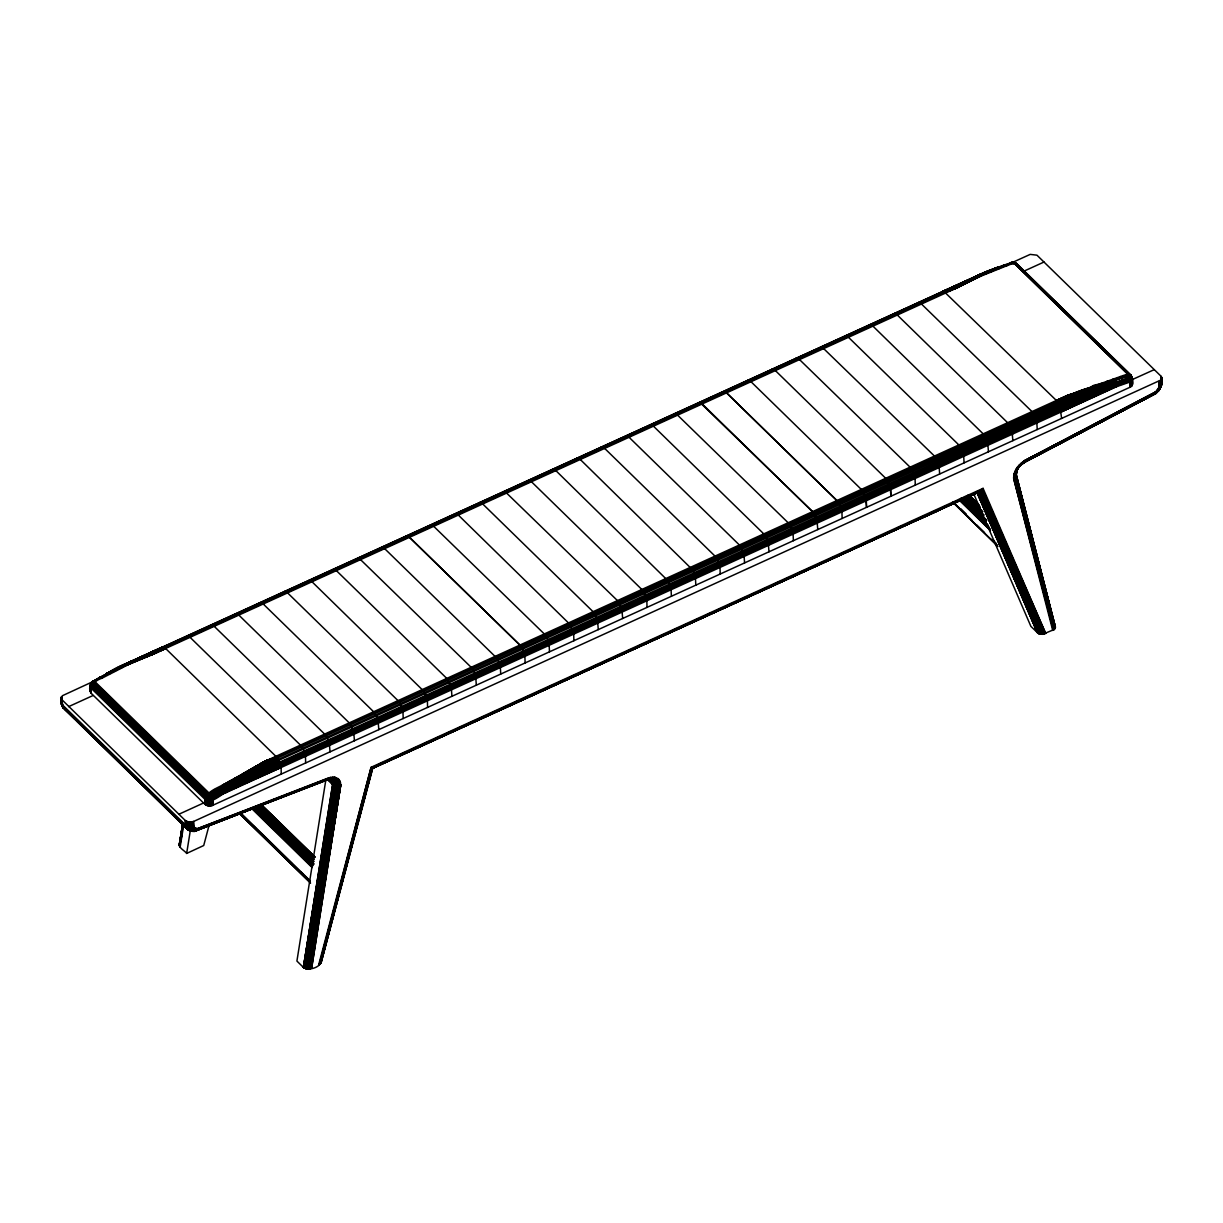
<?xml version="1.0" encoding="UTF-8"?>
<svg xmlns="http://www.w3.org/2000/svg" width="1223" height="1223" viewBox="0 0 1223 1223"><rect width="100%" height="100%" fill="white"/><g stroke="black" fill="none" stroke-linecap="round" stroke-linejoin="round"><path stroke-width="1.5" d="M1117.853 363.537L1131.81 377.25L1132.376 384.802L1131.994 377.632L1127.254 374.574L1130.434 375.415L1132.208 377.724L1131.978 380.2L1129.731 382.111L1116.477 386.728L226.026 792.626C219.574 794.904 212.022 804.474 204.73 799.108L91.236 688.304L91.771 684.804L95.18 681.868C90.319 683.015 88.744 689.726 91.389 693.487L204.898 804.306L207.727 805.743L212.206 805.56L1129.884 387.309C1134.363 385.199 1133.171 378.304 1130.74 374.941L1016.802 263.725L1013.515 262.349L980.831 275.634L957.257 287.619L945.348 292.159L165.013 647.869L162.369 647.12L128.904 662.377L984.851 272.332L1004.373 264.887L1006.804 265.773C1009.388 265.116 1017.032 260.377 1017.857 265.911L1027.32 275.144M320.93 960.055C322.153 967.148 308.746 971.307 303.411 967.408L332.656 784.738C329.094 774.251 334.124 785.976 339.153 779.586L334.827 777.155L328.941 777.767L197.514 828.628L193.846 827.207L193.479 821.52L1160.979 379.986L1161.697 377.632L1160.749 375.95L1036.951 255.179L1030.209 254.384L1006.819 264.994M1015.961 469.403L1024.767 461.224L1155.704 392.507L1159.801 387.034L1159.114 381.347L1159.236 386.468L1161.468 384.893L1161.361 379.436L1161.483 383.839L1155.613 391.91L1024.706 460.628C1018.346 464.495 1012.613 471.711 1013.821 479.554M1161.819 383.823L1161.728 378.243L1161.468 384.893L1161.514 377.036L1161.804 382.035M61.731 699.51L61.517 696.789L61.333 702.98L61.364 699.174L185.361 820.572L189.076 822.162L193.479 821.52L193.662 826.595L189.305 827.619L185.606 826.198L61.914 705.35L61.15 697.981L62.404 695.719L96.755 679.835M206.137 805.177L206.137 798.436L209.011 792.993L206.779 799.567L207.727 805.743L208.919 792.901L94.89 681.608L90.624 684.039L90.441 691.805L90.288 686.623L90.792 687.785M1012.262 263.648L1012.399 262.318L1013.164 263.618M1132.208 377.724L1132.131 385.398L1131.887 378.213L1127.163 374.467L1130.083 374.605L1131.367 376.73M1158.838 387.997L1160.887 386.468L1161.361 379.436M1132.131 385.398L1132.131 377.815M90.41 691.209C87.995 688.855 92.138 678.077 94.614 682.48L208.124 793.299L209.362 793.375L209.53 805.942L208.491 800.698L208.843 792.825L204.944 797.61L204.898 804.306M1116.477 386.728L1102.81 388.318L1067.633 395.442L1116.477 386.728L1115.789 382.539L1113.603 378.962L1067.679 395.381L1116.492 385.964L1129.777 381.347L1132.131 378.916M1161.621 378.84L1161.483 383.839L1161.728 378.243M111.018 671.977C127.421 660.038 147.876 657.24 165.747 648.542L127.085 663.646L106.004 674.347L126.321 663.554L164.983 647.884L277.545 757.97L1057.864 402.275L1071.195 394.907L276.795 757.006L264.841 761.379L209.882 794.002L212.206 805.56L211.778 797.06L209.362 793.375L264.871 761.348L1067.541 395.381M209.072 825.342L203.721 845.521L186.66 853.425C184.933 850.612 176.311 846.897 180.362 842.616M973.63 493.633L1030.897 626.375L1037.991 633.193L1042.623 634.309L1054.257 629.463L1055.388 627.567L1054.455 625.045M1123.111 384.374L1122.469 380.17L1120.299 376.577L1113.603 378.962M1128.003 374.742L1131.275 379.298L1131.749 385.948L1131.642 378.763L1127.728 374.1L1014.219 263.281L1012.292 262.7M1131.749 385.948L1131.978 380.2M988.077 271.644L975.419 276.505L134.377 660.084C204.119 635.761 96.984 673.72 92.184 683.275L90.38 685.4L90.517 690.598L90.624 684.039M1055.388 627.567L1015.671 472.904L1016.084 475.288L1013.592 477.826L1013.898 479.508L1053.462 630.044L1014.784 478.835L1015.396 473.332L1018.407 466.636M1014.937 476.97L1054.257 629.463L1015.625 477.872L1054.623 629.081L1015.809 477.597L1017.521 467.996L1014.8 473.561L1013.898 479.508L1052.728 630.441M1015.793 473.974L1015.992 470.289L1016.145 473.805L1013.668 475.823M1054.899 625.564L1015.9 475.334L1055.189 628.24L1016.16 476.832L1016.221 472.72M194.549 828.17L190.803 830.295L187.364 829.316L63.321 708.148L61.685 699.739L61.609 704.769L61.181 698.578L61.425 704.142L61.15 697.981L62.725 707.108L185.957 827.421L189.611 828.674L193.846 827.207M1013.898 479.508L1015.365 478.224L1017.75 468.409M194.136 827.742L190.971 829.423L187.104 828.919L186.171 826.656L186.599 821.443C183.985 828.338 193.876 835.554 197.514 828.659L328.849 778.455C334.338 775.734 341.507 780.228 339.856 786.588L309.908 968.815L339 786.679C340.498 780.641 334.017 776.88 328.788 778.715L197.163 829.913L194.595 830.035L192.011 827.298L192.668 821.825L191.935 826.458L185.56 825.036L62.19 704.586L61.517 696.789M1158.471 388.776L1159.572 388.822L1160.398 386.789L1160.474 380.506L1161.086 385.367M1127.973 375.507L1129.609 379.65L1129.884 387.309L1130.342 381.01L1127.499 374.849L1069.59 395.243L1128.554 375.767L1128.798 374.498L1014.968 263.205C1004.465 263.602 1016.94 260.453 1011.36 263.786M91.542 683.733L93.376 680.951L93.223 683.733L207.879 795.225L210.891 795.454L224.191 787.964L264.887 761.394L276.765 757.006L262.716 763.427L225.888 791.938L212.695 799.383L206.779 799.567L91.282 687.571L90.899 684.513L94.997 681.7L91.343 683.382L90.517 684.62L91.435 686.806L204.944 797.61C224.894 802.533 247.382 769.389 264.871 761.425L276.765 757.006C252.809 766.133 234.082 784.692 211.365 796.249L212.16 797.87L225.399 790.394L264.871 761.425L276.765 757.006L263.771 762.449L245.609 774.281L223.167 784.753C215.462 788.927 202.085 793.207 205.464 804.765M197.514 828.659C197.423 832.45 191.155 830.555 191.124 827.512L191.812 822.055L191.033 826.595L190.91 822.177L190.207 827.619L190.971 829.423L194.396 831.059L196.292 828.766M190.91 822.177L191.124 827.512M1131.565 380.781L1131.229 386.468L1130.969 380.567L1128.554 375.767M331.326 779.8L334.353 781.497L335.408 786.251L306.27 968.815L336.371 785.12L334.307 780.641L329.415 779.693L332.641 779.418L334.827 777.155M1159.098 387.217L1161.254 386.086L1161.514 377.036L1161.575 385.184L1160.505 387.599M192.821 830.876L193.937 831.35L328.574 779.265C333.466 777.446 339.505 781.1 338.098 786.695L309.006 968.952L338.633 786.71L339.107 785.028L340.774 784.509L339.153 779.586M340.774 784.509L311.605 968.264L340.774 784.509L310.688 968.631L340.575 786.435L334.032 785.686L327.397 779.601M1017.857 468.761L1016.542 469.494M90.869 683.474L93.284 680.966L90.685 684.116L90.945 692.967M1161.712 381.607L1161.605 382.707L1161.208 376.47L1161.789 383.258L1161.697 377.632M90.349 685.904L90.319 685.293M1161.254 386.086L1161.835 382.906M1131.046 381.301L1130.602 386.911L1129.777 381.347M1159.954 386.162L1159.847 380.949L1159.312 385.749M1157.998 389.541C1160.933 391.742 1160.352 383.518 1161.04 386.988M1127.851 374.253L1013.347 262.517L1014.952 263.816M187.593 827.329L188.189 822.009L188.434 827.528C187.44 832.802 198.065 830.814 195.527 830.998L196.72 830.631M338.633 786.71L309.679 968.876L339.979 784.814L310.795 968.585M1158.838 388.272L1159.45 389.082L1155.032 393.867L1024.033 462.661C1020.655 463.456 1024.874 464.908 1024.706 460.658L1155.704 392.476C1155.674 390.198 1157.615 393.668 1155.475 393.653L1021.924 463.135M62.281 706.573L61.318 702.124M1055.403 627.338L1015.977 473.469L1015.365 478.224M209.408 800.759L210.448 805.911L209.882 794.002M325.899 779.708L329.094 779.754L330.929 777.247L197.377 829.316C192.76 830.845 191.537 824.608 193.479 821.52M61.379 703.5L61.257 697.37M179.353 844.176L182.9 822.941L179.368 845.888M179.827 843.228L182.823 824.44M180.973 838.871L181.57 835.11M338.205 785.151L308.074 968.998L337.196 786.634L338.205 785.151L308.655 968.998L339.107 785.028L337.288 785.181L336.677 786.572L307.615 968.998L337.196 786.634C338.633 780.763 331.662 777.446 326.969 780.182M179.215 845.231L182.747 823.201M179.261 845.399L182.884 822.865M179.735 846.561L183.297 823.92M180.163 847.096L183.786 824.485M186.66 853.425L190.574 828.934M325.792 780.228L296.914 961.064L303.411 967.408L333.16 785.151M303.411 967.408L332.58 784.677L328.758 779.663M333.237 785.212L303.977 967.867L333.237 785.212L332.748 781.742L330.883 779.693M304.665 968.264L334.032 785.686L332.839 781.191L330.516 779.617L326.831 780.136L329.094 779.754L328.054 779.846M327.412 779.372L334.659 784.707L334.812 786.053L305.643 968.662L335.408 786.251L333.573 781.405L330.042 779.617M334.812 786.053L305.429 968.585L334.582 785.946L304.787 968.341L333.925 785.64L333.894 784.386L333.925 785.64L333.222 783.989L332.656 784.738M306.27 968.815L335.668 786.343L335.499 784.967L334.032 785.686M336.677 786.572L307.156 968.952L336.294 786.481L335.499 784.967M308.074 968.998L337.716 786.695M309.908 968.815L339.979 784.814M1014.112 473.729L1016.237 472.674L1017.032 469.861M113.051 670.403L126.871 663.554L165.747 648.542L154.434 653.571L957.303 287.711M283.033 593.843L283.186 593.002M478.132 504.9L479.951 502.5M502.5 493.802L503.31 491.784L504.977 491.478M770.75 371.517L771.56 369.514M795.133 360.403L795.944 358.4M90.961 683.428L91.725 686.011L204.944 797.61M1016.466 472.246L1016.328 470.809M1006.804 265.773L977.88 277.361L975.419 276.505L957.242 287.65L963.311 283.201L164.279 647.38L150.933 654.305L154.495 653.632L128.293 664.639L101.983 678.215L100.21 677.129L91.251 682.954L91.114 687.723M154.419 653.648L120.297 666.642L99.384 678.046L120.848 666.902L154.495 653.617L164.983 647.884L152.523 653.846L154.495 653.632L130.02 661.918L115.742 669.18L119.258 667.758M211.931 798.787L211.778 797.06L205.632 796.035L92.122 685.216L91.74 682.465M323.805 948.987L322.352 954.506L323.835 949.017M341.064 885.131L321.252 960.667L371.914 769.557L321.374 961.202M342.027 881.462L343.48 875.928M344.458 872.259L345.91 866.725M346.873 863.056L348.326 857.537M349.304 853.853L353.172 839.131M354.135 835.447L358.018 820.725M358.981 817.04L361.886 806.003M318.607 965.023L371.089 767.31L983.078 488.344L1045.741 633.575L982.482 489.231L1043.999 634.125L981.824 490.026L371.823 767.815L319.356 964.611L371.089 767.31L372.786 768.319L980.403 491.294L1041.553 634.309M329.675 926.988L331.127 921.485M332.106 917.816L333.558 912.297M334.536 908.628L336.004 903.124M336.967 899.455L338.435 893.952M339.398 890.283L340.865 884.779M341.844 881.095L343.296 875.592M350.604 848.059L352.056 842.555M355.465 829.714L356.933 824.21M360.326 811.353L361.794 805.85M320.548 963.602L372.618 767.968L979.547 491.738L1040.269 634.11L978.92 491.921L372.77 768.212L321.175 962.684M320.961 963.036L372.404 767.723M320.212 963.984L372.342 768.151L981.35 490.561L983.078 488.344M372.419 768.197L319.478 964.55M225.399 790.394L226.026 792.626L238.21 783.087L280.021 762.755L277.529 757.985L259.887 765.491L250.318 773.272L225.598 788.086L224.191 787.964L222.678 785.854L223.167 784.753L234.923 778.149L237.981 782.537L232.401 786.924L225.399 790.394L225.047 789.584L252.733 769.848L253.421 770.78L278.905 760.232L1087.813 391.513L1059.867 405.761L1061.61 418.434M195.634 828.69L192.668 831.181L190.115 829.561L189.305 827.619L189.993 822.223L190.528 826.626M1024.706 460.658L1020.028 466.085L1018.942 465.321M210.891 795.454L209.378 796.402L206.137 795.271L92.627 684.452L92.566 681.547L100.21 677.129M1010.58 263.465L1012.476 262.334M1160.841 387.324L1161.529 384.695M61.609 704.769L61.364 699.174L61.914 705.35L62.128 700.259M61.486 702.828L61.486 701.528M161.253 648.587L943.896 291.395L1056.366 400.471L1059.867 405.761L1092.353 390.672C1085.198 381.821 1111.478 385.214 1115.437 381.698C1125.252 382.035 1139.225 369.285 1120.299 376.577M185.636 637.473L187.333 635.884L190.161 637.412L300.415 745.067L303.916 750.356L305.46 756.426M356.336 559.66L358.033 558.07M380.72 548.546L383.044 547.048M405.103 537.432L406.235 535.949L408.864 536.714M600.203 448.489L601.334 447.006L603.963 447.771M624.586 437.375L626.283 435.785L629.111 437.33L739.365 544.969L743.783 552.811L744.608 562.932M648.985 426.261L649.642 425.084M673.369 415.147L675.05 413.557M697.752 404.033L700.076 402.535M868.712 325.547L869.568 324.737M892.821 315.106L894.517 313.516L897.346 315.06L1007.599 422.699L1012.017 430.542L1012.843 440.662M917.219 303.992L918.351 302.509L920.231 302.8M941.603 292.878L942.26 291.701L997.693 267.256M989.789 271.093L998.121 267.164L1000.093 268.143M212.053 799.597L212.16 797.87M139.942 657.913L162.919 647.013L138.367 658.448L139.33 659.075L152.799 654.152L114.794 670.128L93.942 681.012L93.56 682.587L207.39 793.88L210.432 795.378M209.408 794.583L208.919 793.696M1159.786 386.758L1160.505 385.199M1161.04 386.162L1158.961 389.816M1159.572 388.822L1161.116 386.59M332.946 777.033L330.592 779.586L333.237 780.045L336.524 777.645M1013.424 262.884L1015.809 263.021L1017.857 265.911M1161.3 382.157L1161.208 376.47M280.021 762.755L243.851 778.516C238.011 773.914 247.046 770.414 246.037 776.727L238.21 783.087L264.856 761.409L276.765 757.006L264.718 761.684L234.923 778.149M944.615 291.67L962.241 283.935L978.629 275.037L997.311 267.485C978.752 273.356 962.73 284.76 944.615 291.67L959.413 285.769L945.348 292.159C963.739 285.433 979.654 273.157 998.58 267.21L995.767 268.586L1005.275 264.841M1157.722 389.724L1158.624 390.917L1157.432 390.259M1010.06 263.679L1012.552 262.517L1014.081 263.664M1022.306 463.379L1155.353 393.775L1155.704 392.507L1024.706 460.628L1155.613 391.895L1156.469 392.445M1015.809 477.597L1015.442 476.45L1055.021 628.515M1017.032 470.656L1014.876 471.558M212.695 799.383L213.016 805.254L212.466 798.65M1159.297 389.831L1160.444 387.997M998.121 267.164L945.348 292.159C963.846 285.739 979.501 272.591 999.084 268.51L999.588 267.699L998.075 267.776L978.629 275.037L1012.17 262.578M1131.963 377.051L1129.731 380.521L1116.431 385.153L1067.603 395.426L1116.064 383.426L1129.41 378.778L1130.923 375.4L1127.163 374.467M210.402 794.705L264.887 761.363L276.765 757.006L264.841 761.272L244.279 772.86M1017.414 469.433L1018.667 467.003M1017.689 469.28L1018.82 467.293M328.299 779.693L330.011 779.112L327.886 780.029L328.788 778.715L196.888 830.402L328.406 779.51M1018.851 467.507L1017.322 467.308M193.54 825.984L192.867 826.993L191.935 826.458L191.812 822.055M1161.284 384.175L1160.979 379.986L1160.031 385.352M91.159 689.451L90.38 685.4M90.685 684.116L92.214 682.602M260.392 765.292L259.551 764.467L264.825 761.409L276.765 757.006L264.856 761.287L276.765 757.006L264.871 761.302L245.869 774.618L230.291 783.01L224.176 785.9L222.158 785.304M106.004 674.347C123.462 660.97 146.515 659.136 164.983 647.884L152.554 653.877L154.48 653.586L164.983 647.884L106.111 673.934L126.871 663.554L128.293 664.639M234.678 614.558L235.55 613.763M259.062 603.443L260.484 602.542L263.312 604.07L373.565 711.71L377.983 719.552L378.809 729.672M283.446 592.329L284.317 591.519M307.829 581.215L309.266 580.298L312.079 581.842L423.861 691.27M332.61 569.597L331.968 570.759L333.65 569.184L336.463 570.713L446.731 678.368L451.149 686.21L451.96 696.33M527.296 481.174L528.718 480.272L530.782 481.128M551.68 470.06L553.102 469.143L555.93 470.687L668.415 581.2M576.094 458.931L577.516 458.029L580.344 459.558L692.83 570.071M746.779 381.133L748.216 380.215L751.029 381.744L861.298 489.399L865.716 497.241L866.557 507.346L866.327 500.757M819.93 347.775L821.994 346.965M844.329 336.661L846.392 335.851M223.167 784.753L245.349 773.96L264.795 761.455L245.089 773.655L228.961 781.512L232.615 787.566L280.984 766.439L1112.441 387.401L1061.426 411.815L1115.452 386.911L1112.578 379.329L1114.107 379.512M1158.471 390.901L1159.587 389.388M1018.255 467.645L1024.736 461.728L1156.53 392.751L1022.932 462.416L1024.736 461.728M1018.56 467.69L1019.951 465.902M1013.653 262.945L1017.246 264.122M195.053 828.491L191.659 830.845L188.357 829.958L127.421 770.459M259.551 764.467L264.764 761.44L235.29 778.516M93.575 680.921L91.542 682.419M139.33 659.075L114.106 669.761L99.476 677.634M105.988 674.867L119.839 666.627L121.796 667.712L106.294 673.644L107.93 672.864L109.657 673.949L107.257 673.506M1004.373 264.887L1003.41 265.957L1008.394 264.26M232.401 786.924L229.817 789.722L225.674 791.189M1158.395 390.458L1154.665 393.821L1153.732 393.286M1158.655 390.856L1155.032 393.867L1156.362 393.042L1155.078 393.867L1156.163 393.011L1155.062 392.262M1155.475 393.653L1156.499 392.95L1023.62 462.615M1074.329 393.118C1091.696 384.848 1111.508 385.291 1129.15 377.892L1129.548 378.549M337.976 778.455L335.102 780.442L331.448 780.136M1019.906 466.039L1021.419 464.526L1020.762 463.502M1129.15 377.892L1130.449 375.828L1129.15 374.07M188.908 830.402L196.154 830.998L195.023 831.258C198.89 830.478 191.247 831.946 195.39 831.09L326.969 779.372M148.38 655.941L147.662 655.238L154.434 653.571L130.357 661.949L115.528 669.256M264.81 761.47L251.632 768.732L252.733 769.848M1012.613 262.807L1013.928 262.716M1061.411 411.83L1061.319 410.745L1108.176 388.088L280.801 765.246L237.705 783.5L1102.947 388.914L1091.849 389.464L1067.694 395.365L1057.131 401.297L1057.864 402.275L1074.467 394.203L1067.603 395.396L1116.278 384.297L1129.609 379.65L1131.611 376.974L1130.083 374.605M1011.604 262.548L1003.991 265.116M1155.49 392.614L1156.866 391.436M969.426 280.143C939.799 298.198 969.273 279.027 977.88 277.361M1017.567 264.642L1013.424 263.419L1016.282 263.434L1131.076 375.446M91.389 693.487C88.836 685.889 95.547 680.294 101.983 678.215M1020.639 464.174L1156.499 392.95L1022.749 461.897M999.084 268.51C985.126 269.136 969.915 280.633 957.242 287.588L945.348 292.159L958.083 286.717L985.142 272.27L987.267 273.203M372.663 768.319L981.35 490.561L1043.066 634.263L981.824 490.026L1043.708 634.187M990.798 269.87L993.259 270.742L977.07 276.795L957.38 287.451L945.348 292.159L957.273 287.741L945.348 292.159C964.03 285.647 980.066 273.279 999.069 267.394L978.859 274.976L942.23 291.716M979.378 274.961L981.136 275.878L957.319 287.65L980.525 275.42L998.58 268.082M260.209 765.094L264.81 761.394L244.554 773.104M962.562 284.684L945.348 292.159L957.257 287.711L945.348 292.159L957.242 287.695L970.512 280.847L958.282 286.564L961.828 284.195L962.654 284.76L957.257 287.619L977.605 277.147M1022.856 463.517L1024.033 462.661M264.535 761.562L263.709 762.082M263.526 762.25L262.716 763.427L277.529 757.985L259.887 765.491L236.758 780.335L223.198 786.496M253.253 770.536L231.116 784.249L223.702 787.199M1156.53 392.751L1023.055 462.86L1024.706 461.942M986.9 272.897L957.303 287.634L958.633 286.824M340.025 780.993L334.154 782.353L329.721 779.158M243.622 778.073L226.01 788.881L224.635 788.759M94.614 682.48L95.333 682.006L94.492 682.327M162.384 647.105L123.752 664.853L161.91 647.41L126.168 663.63L154.19 653.648M210.662 625.182L213.047 625.152M454.513 514.027L456.21 513.706L458.396 515.143L570.163 624.586M649.612 425.1L651.309 424.778L653.495 426.216L763.748 533.855L768.166 541.697L768.992 551.818M722.762 391.757L725.896 392.201M771.545 369.514L773.226 369.193L775.413 370.63L885.681 478.285L890.099 486.127L890.94 496.232L890.711 489.643M795.928 358.4L798.313 358.37M237.981 782.537L211.778 797.06M1024.324 462.569L1023.07 463.181M111.538 671.335L108.511 673.231L119.839 666.627M995.767 268.586L997.005 267.837M957.487 287.527L958.419 286.946M197.163 829.913L195.986 830.6L197.056 830.157M147.341 655.589C130.188 660.282 125.663 667.452 106.875 673.43M100.592 677.221L92.78 681.807L94.492 681.318M107.165 673.307L119.655 666.718M1069.299 395.289L1057.131 401.297L1067.633 395.396L1069.498 395.121L1057.131 401.297L1067.786 395.396L1083.792 392.262L1059.271 404.523L1082.233 392.583L253.421 770.78M1092.2 390.259L1068.061 395.335L1057.131 401.297L1067.801 395.411L1108.466 384.312L1114.703 382.799L1116.064 383.426M196.399 830.081L330.699 777.966L328.941 777.813M1057.131 401.297L1068.061 395.335L1108.145 383.64L1115.789 382.539M1058.598 403.345L1076.561 393.76L1057.88 402.26L1075.017 394.081M1013.729 262.593L1017.781 265.238M152.844 653.801L164.983 647.884C151.01 656.858 134.071 658.708 119.38 667.07L161.528 647.915L118.799 667.406L151.071 653.097M1022.932 462.416L1024.767 461.453M1023.208 462.447L1031.616 458.029M1034.964 456.271L1050.098 448.321M1058.491 443.918L1103.849 420.101M1107.212 418.342L1122.332 410.393M1125.695 408.635L1152.586 394.525M340.575 782.644L334.521 783.469L328.712 779.204M246.587 775.718L278.905 760.232M1061.136 409.552L1103.543 388.822L1060.815 408.299L1098.529 389.633L280.052 762.739L281.076 767.54L225.888 791.938M1154.267 393.638L1155.857 392.858M243.851 778.516L1093.331 390.504L1060.387 407.03L1096.083 390.03L1093.866 385.948M1061.35 410.729L1109.429 387.89L1106.632 381.438L1114.581 380.17M147.662 655.238L164.249 647.395L128.904 662.377M280.984 766.439L227.019 791.877L223.671 785.273M943.346 292.052L948.498 289.637L945.058 291.303M957.105 285.616L969.151 279.975M972.591 278.37L988.199 271.353M147.188 655.467L164.249 647.395M232.615 787.566L280.77 765.262M943.269 291.303L968.754 279.945M129.332 663.156L132.696 661.628M142.77 657.026L146.133 655.482M156.223 650.881L159.571 649.352L154.465 651.599M277.529 757.985L258.833 766.515L278.233 759.055M1094.126 386.239L1128.416 376.241M389.724 759.728L379.359 764.558L389.785 759.804M405.363 752.604L393.256 758.199L405.44 752.665M414.093 748.69L434.899 739.105L408.91 751.075M438.415 737.576L459.221 728.006M467.95 724.092L474.845 720.867M478.361 719.338L488.741 714.522M492.257 712.978L499.167 709.768M507.897 705.839L528.703 696.284M537.432 692.356L540.856 690.735M546.115 688.396L558.238 682.801M572.165 676.487L582.561 671.687M591.275 667.758L598.185 664.548M606.914 660.619L612.081 658.203M620.81 654.274L627.72 651.064M636.434 647.135L641.647 644.75M645.117 643.176L652.042 639.965M671.182 631.267L681.578 626.482M690.292 622.538L693.731 620.932M700.703 617.783L711.113 612.998M744.134 597.955L747.589 596.335M773.67 584.456L780.595 581.261M799.72 572.563L804.917 570.163M829.255 559.079L834.453 556.694M896.994 528.137L900.464 526.532M438.476 737.607L459.328 728.098M462.814 726.508L488.879 714.614M492.365 713.024L499.32 709.86M502.791 708.27L528.871 696.391M537.554 692.417L558.422 682.908M561.907 681.318L582.76 671.809M591.458 667.85L612.31 658.341M615.796 656.751L627.965 651.202M631.435 649.612L652.302 640.103M660.986 636.143L666.214 633.759M669.684 632.184L681.853 626.635M685.339 625.045L711.404 613.151M714.889 611.561L721.845 608.397M725.315 606.807L735.742 602.052M739.227 600.462L751.396 594.913M754.866 593.338L765.308 588.584M768.778 586.994L780.947 581.445M784.417 579.855L805.284 570.346M813.983 566.387L834.835 556.878M838.321 555.288L845.276 552.108M848.747 550.533L864.386 543.394M867.871 541.804L874.827 538.64M878.297 537.05L888.739 532.295M892.209 530.706L904.378 525.156M913.077 521.197L928.716 514.073M937.414 510.098L958.266 500.589M961.752 498.999L977.391 491.875L1038.648 633.56L978.201 491.982L1039.428 633.881L978.92 491.921L1039.428 633.881M943.59 291.41L984.622 272.729L978.629 275.037M68.626 706.634L92.994 695.535M1023.162 271.521L1044.045 262.012M178.864 814.258L204.96 802.349M1131.627 379.879L1154.252 369.636M371.624 767.677L982.252 489.567L1043.999 634.125M957.105 285.861L962.272 283.537M974.303 278.095L977.758 276.536M238.21 783.087L280.449 764.023M942.26 291.701L984.118 272.897M194.396 831.059L190.681 831.105M920.644 518.72L937.705 511.061M246.817 776.101L279.501 761.47M985.142 272.27L969.075 280.006M120.573 666.734L139.468 659.212M985.814 272.332L961.828 284.195M106.539 673.476L128.033 664.364M943.927 291.38L963.311 283.201M120.068 666.596L152.829 654.183M91.022 686.302L205.235 796.815L207.772 798.099L211.762 797.916M194.747 830.876L193.372 831.181L330.393 778.592M94.4 682.174L95.18 681.868L94.354 682.006M194.304 830.616L328.834 778.485M147.8 656.063L127.085 663.646M192.73 826.274L192.668 821.825L192.454 826.366M992.633 270.436L989.973 270.665L994.314 269.106M996.76 268.311L1012.476 262.731M984.332 272.637L988.566 271.154M1157.57 392.002L1156.805 390.932M1116.431 385.153L1108.741 385.016L1091.023 388.043L1069.299 394.846L1113.97 381.209L1115.437 381.698M138.627 658.555L147.952 655.482M1074.635 393.516L1067.633 395.365L1091.237 388.364L1108.986 385.749L1116.492 385.964M148.09 655.62L154.067 653.709M1109.337 387.187L1091.65 389.082L1067.771 395.35L1091.451 388.715L1115.452 386.147M990.202 270.314L994.375 269.014M326.48 780.045L327.504 779.678M1082.37 390.061L1101.648 385.413L1116.278 384.297M1068.031 395.274L1069.361 394.922M989.973 270.665L995.583 269.121M1010.917 262.731L1011.757 262.41M194.488 831.365L195.726 831.09L193.937 831.35M94.37 681.67L93.636 681.563M869.553 324.752L872.962 326.174L983.98 434.639M430.603 524.85L433.248 525.6M284.286 591.535L286.931 592.284M192.668 831.181L186.951 826.733M152.982 653.969L154.297 653.556M113.54 669.761L115.573 670.816L107.685 673.72M1095.915 389.556L1073.825 393.302M1013.133 263.067L1014.005 263.128M184.352 824.195L182.319 823.813L188.373 829.974L190.864 830.524M191.4 830.967L182.319 823.813M675.035 413.573L676.38 413.955M626.268 435.801L627.598 436.183M479.936 502.5L482.779 504.029L593.033 611.668L595.937 615.719M358.003 558.085L359.363 558.452M236.085 613.656L238.928 615.184L349.182 722.824L353.6 730.681M1127.851 375.323L1128.722 375.522M197.3 829.591L197.01 828.72M1115.024 380.903L1100.394 383.64L1102.81 388.318M1014.02 262.425L1017.291 265.437M72.784 716.388L62.526 706.986M64.039 707.704L65.843 709.493M846.362 335.851L848.579 337.288M821.978 346.98L934.448 456.041L938.867 463.899L939.677 474.004M700.045 402.55L812.531 511.627L816.949 519.469L817.759 529.59M504.946 491.478L617.416 600.554L621.834 608.412L622.66 618.517M383.028 547.063L497.73 659.014M962.149 283.889L963.113 284.531M63.321 707.827L64.299 708.438M187.364 829.316L189.534 830.707M920.216 302.8L1031.983 411.585L1034.887 415.637M798.283 358.385L910.065 467.155L912.954 471.222M676.365 413.955L788.132 522.741L791.036 526.792M530.033 480.67L531.546 481.801M432.483 525.126L544.266 633.911L547.17 637.963M359.333 558.468L471.115 667.254L474.004 671.305M213.031 625.167L326.312 735.742M185.606 826.198L185.361 820.572L185.606 826.198L187.104 828.919M1015.335 262.991L1132.039 377.127L1130.664 374.957M259.001 764.65L259.887 765.491M847.784 336.631L958.832 444.927M725.866 392.216L836.914 500.513M603.948 447.786L604.728 448.444M408.834 536.729L519.882 645.025M286.916 592.299L287.695 592.956M64.666 709.095L68.962 713.024M1040.834 288.338L1044.885 292.297M1052.988 300.216L1062.451 309.45M1066.502 313.409L1078.671 325.272M1092.185 338.465L1096.236 342.425M1104.338 350.344L1113.801 359.577M968.937 494.749L978.033 503.693M969.273 495.239L978.859 504.763M968.708 495.33L979.592 505.955M968.035 495.315L980.28 507.27M967.301 495.437L979.562 507.392M966.552 495.667L982.895 511.627M967.164 497.364L982.13 511.978M965.054 496.492L984.118 515.097M964.351 497.042L983.414 515.647M963.709 497.685L986.854 520.279M963.128 498.373L986.273 520.967M961.278 497.792L985.784 521.717M962.256 499.871L988.123 525.126M960.621 499.305L989.208 527.22M960.468 500.054L990.416 529.284M959.077 499.427L990.385 529.987M959.168 500.069L990.477 530.644M960.712 508.737L966.155 514.057M993.382 540.642L996.103 543.302M954.582 503.417L972.285 520.692M976.367 524.682L984.53 532.647M991.333 539.297L996.791 544.617M953.802 502.943L997.525 545.81M952.656 502.179L997.907 546.513M726.63 392.873L837.679 501.338M702.247 403.987L812.5 511.642M604.697 448.444L714.981 556.083M531.516 481.801L641.8 589.44M409.598 537.386L520.646 645.851M287.665 592.956L397.964 700.596M262.135 805.376L315.228 857.201M261.202 804.703L314.8 856.803M261.951 805.865L314.357 856.956M261.294 805.835L314.372 857.659M260.575 805.926L313.654 857.751M258.466 804.81L314.265 859.295M259.062 806.477L313.516 859.631M258.328 806.92L314.128 861.405M256.249 806.125L313.424 861.94M255.592 806.752L314.112 863.897M254.996 807.425L313.531 864.569M254.491 808.158L313.027 865.303M252.718 807.593L312.614 866.067M252.427 808.357L312.324 866.832M252.244 809.106L312.14 867.581M240.625 812.867L310.046 880.652M243.346 816.184L240.625 813.524L310 881.355M252.886 825.494L255.607 828.154M266.492 838.779L280.113 852.064M284.195 856.054L292.358 864.034M300.522 871.999L303.243 874.659M239.968 813.494L310.061 882.012M239.356 813.341L310.26 882.609M239.784 813.983L310.566 883.098M183.053 824.027L189.55 830.371M65.125 709.646L74.618 718.91M77.324 721.555L124.731 767.83M329.935 779.785L332.534 782.338M1130.923 375.4L1131.81 377.25M215.493 789.018L219.437 796.295M188.556 830.096L186.141 825.494L185.927 821.046L186.171 826.656M186.553 828.46L187.914 829.76M63.076 707.108L61.761 705.304M958.817 444.943L959.596 445.753M714.966 556.098L715.745 556.908M641.785 589.455L642.564 590.266M544.25 633.911L544.999 634.737M397.934 700.611L398.713 701.421M373.55 711.725L374.314 712.55M211.365 796.249L211.518 797.029M63.657 708.469L61.945 705.961M1082.523 390.229L1083.67 392.002M983.965 434.654L987.634 441.656L988.444 451.776M959.566 445.768L960.345 446.716M837.648 501.338L840.904 507.086M788.881 523.582L789.63 524.545M715.73 556.924L718.971 562.656M642.549 590.281L643.313 591.229M593.782 612.509L594.531 613.472M520.616 645.851L522.114 647.9M398.698 701.436L400.854 704.647M325.547 734.778L329.216 741.795L330.042 751.9M206.014 799.246L206.901 805.498L206.748 800.316M984.714 435.617L985.417 436.703M960.33 446.731L963.571 454.023M740.863 546.773L741.581 547.858M643.298 591.244L646.539 598.536M570.147 624.586L573.694 634.156M496.981 657.943L500.238 665.22L500.727 674.087M423.831 691.285L427.377 700.84M190.207 827.619L189.076 822.162L188.434 827.528L187.715 826.244L187.364 821.764L186.844 827.038L186.599 821.443M1034.199 414.475L1036.722 420.666L1037.226 429.548M814.732 514.516L815.405 515.693M692.799 570.086L695.337 576.293L695.826 585.16M668.4 581.215L670.923 587.422L671.427 596.289M595.249 614.558L597.451 619.526M522.083 647.915L523.872 651.599M375.782 714.599L376.439 715.776M61.7 704.601L62.969 706.328L62.985 705.503L62.297 704.769L63.321 708.148M189.305 827.619L188.189 822.009M912.939 471.222L915.003 477.429L915.293 485.118M888.555 482.336L889.152 483.574M791.006 526.807L793.085 533.014L793.375 540.704M547.14 637.963L549.035 642.977L549.494 651.859M473.989 671.32L475.533 675.096M425.222 693.548L425.818 694.786M400.823 704.662L401.954 707.169M980.433 491.279L1042.118 634.309L981.136 490.729L1043.066 634.263M1040.269 634.11L979.654 491.677L1041.186 634.263L980.403 491.294M977.101 492.976L1037.379 632.704L976.825 491.615L1037.96 633.162L977.513 491.891M982.482 489.231L1044.763 633.942M981.136 490.729L1042.623 634.309M979.654 491.677L1040.544 634.171M978.201 491.982L1038.74 633.621M978.033 491.998L1038.648 633.56M976.902 491.646L1037.379 632.704M864.768 494.688L865.288 495.972M645.285 594.745L645.805 596.014M377.051 717.014L377.571 718.283M1015.839 475.885L1016.16 476.832M1014.784 478.835L1014.31 477.429L1053.462 630.044L1015.121 478.483L1054.104 629.585M1035.988 418.159L1036.401 419.428M914.055 473.729L914.483 475.013M840.92 507.071L841.852 510.771M792.137 529.314L792.55 530.583M719.002 562.656L719.934 566.356M548.256 640.485L549.005 642.992M523.903 651.584L524.835 655.283M426.338 696.055L426.766 697.324M401.97 707.154L402.902 710.869M304.405 751.641L304.833 752.909M1132.452 383.594L1131.856 378.977M1016.084 475.288L1016.328 476.16L1015.977 473.469M1016.114 474.57L1015.671 472.904L1015.854 474.05M1012.017 430.542L1012.338 431.78M1055.418 626.895L1016.298 475.197M841.332 508.355L841.653 509.594M597.481 619.511L598.276 629.631M475.548 675.081L476.343 685.216M377.983 719.552L378.304 720.806M353.63 730.666L354.425 740.786M1016.344 476.068L1055.281 627.934M210.325 800.713L211.35 805.774L211.227 800.576M207.589 800.561L208.613 805.896L208.491 800.698M1036.722 420.666L1037.028 422.944M963.602 454.008L964.06 462.89M890.42 487.366L890.619 488.543M646.57 598.521L646.753 599.713M329.568 743.018L329.767 744.196M62.19 704.586L62.373 705.885M1016.16 474.065L1016.344 475.869M61.914 705.35L61.685 699.739M1159.847 380.949L1160.245 385.214M1012.552 432.973L1012.644 434.058M988.169 444.087L988.26 445.172M963.8 455.185L963.892 456.286M939.402 466.315L939.478 467.4M841.883 510.771L842.143 518.46M719.95 566.341L720.209 574.046M646.784 599.698L647.043 607.403M524.85 655.283L525.11 662.973M402.933 710.853L403.193 718.558M61.303 702.384L61.425 704.142M1161.667 383.518L1161.712 384.374M90.471 687.204L90.624 692.401M573.709 634.141L573.877 640.745M427.408 700.825L427.576 707.444M305.475 756.41L305.643 763.014M281.091 767.524L281.259 774.128M181.723 834.988L181.126 838.749L181.723 834.988M335.79 786.374L306.606 968.891L336.294 786.481L337.288 785.181L335.79 786.374M328.635 930.596L327.183 936.115L328.697 930.657M366.732 787.597L365.28 793.115L366.655 787.49M371.563 769.191L370.11 774.709L371.532 769.145M1067.541 395.396L1056.366 400.471L1067.587 395.411"/></g></svg>
